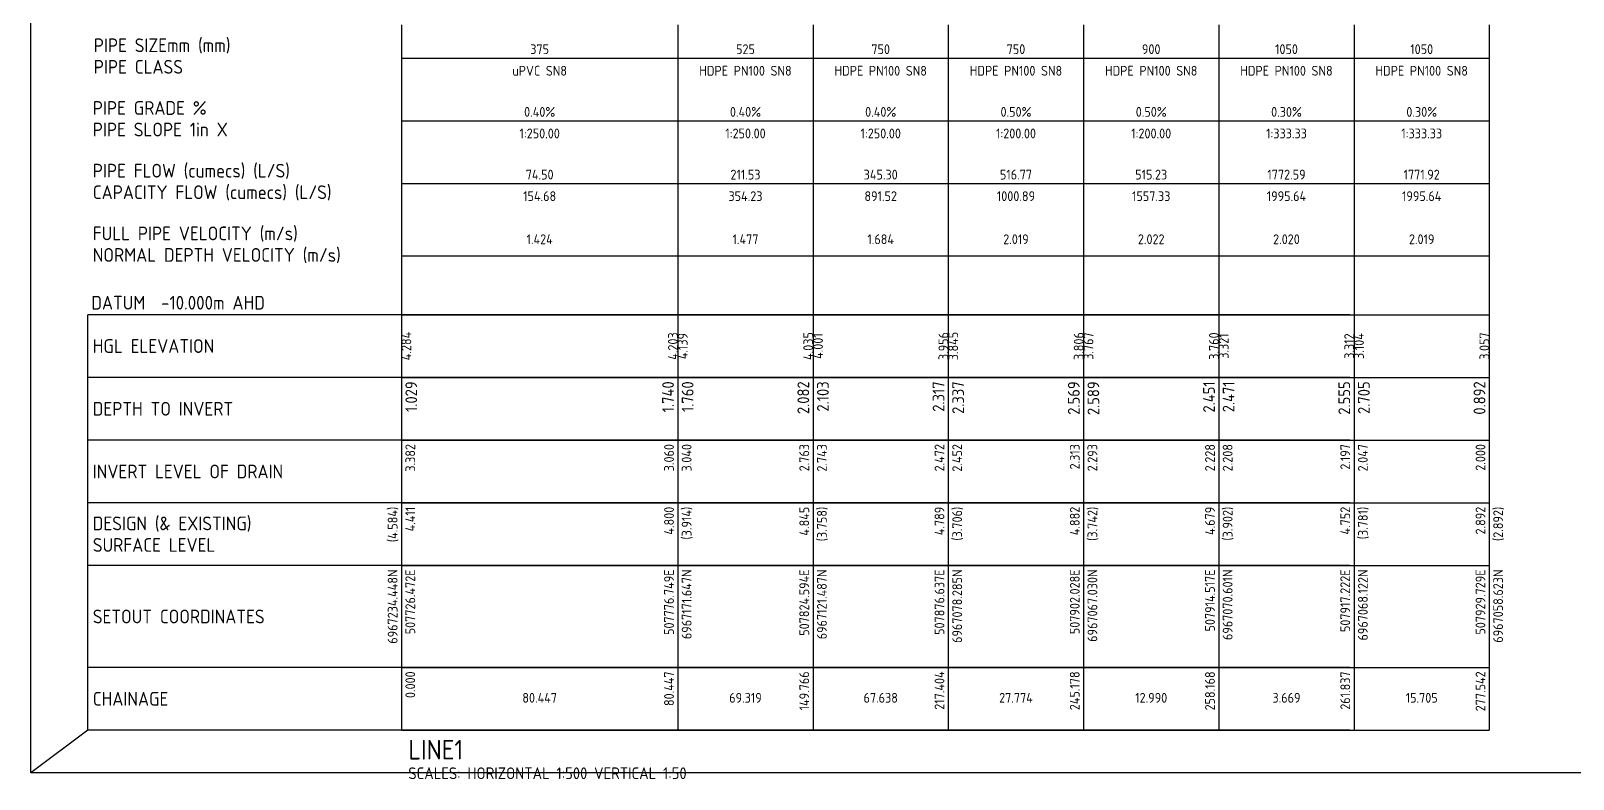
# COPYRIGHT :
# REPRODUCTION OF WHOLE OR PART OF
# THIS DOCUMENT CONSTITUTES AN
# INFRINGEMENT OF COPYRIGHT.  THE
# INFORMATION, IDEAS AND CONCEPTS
# Model space of a CAD drawing. Header units: metres. Extents: x 27 to 1668, y 87 to 577.
# Drawn here: x 27.1 to 420.6, y 87.5 to 278.4 of the extents above; entities that cross this region are included whole.
import ezdxf
from ezdxf.enums import TextEntityAlignment as Align

# ---------------------------------------------------------------- set-up
doc = ezdxf.new("R2010")
doc.units = ezdxf.units.M
for name, color, linetype in [('C_TEXT', 7, 'Continuous'), ('C_TEXT_TABLE', 1, 'Continuous'), ('XREF', 7, 'Continuous')]:
    doc.layers.add(name, color=color, linetype=linetype)
doc.layers.add('VPORTS_FRAMES', color=11, linetype='Continuous', plot=False)
doc.styles.add('ISOCP', font='isocp.shx')
doc.styles.add('ISOCP.shx', font='ISOCP.shx')

# ---------------------------------------------------------------- blocks, each defined once
blk = doc.blocks.new('ARDPIPEARROW')
blk.add_solid([(0, 0), (-3, -0.75), (-3, 0.75), (0, 0)])
blk = doc.blocks.new('XD_SWD LS')
at = {"layer": 'C_TEXT_TABLE'}
for p, q in [((121.66, 280), (121.66, 264)), ((192.17, 280), (192.17, 264)), ((192.17, 280), (192.17, 264)), ((226.68, 280), (226.68, 264)), ((226.68, 280), (226.68, 264)), ((261.18, 280), (261.18, 264)), ((261.18, 280), (261.18, 264)), ((295.69, 280), (295.69, 264)), ((295.69, 280), (295.69, 264)), ((330.19, 280), (330.19, 264)), ((330.19, 280), (330.19, 264)), ((364.7, 280), (364.7, 264)), ((364.7, 280), (364.7, 264)), ((399.2, 280), (399.2, 264)), ((121.66, 271.5), (192.17, 271.5)), ((192.17, 271.5), (226.68, 271.5)), ((226.68, 271.5), (261.18, 271.5)), ((261.18, 271.5), (295.69, 271.5)), ((295.69, 271.5), (330.19, 271.5)), ((330.19, 271.5), (364.7, 271.5)), ((364.7, 271.5), (399.2, 271.5)), ((121.66, 264), (121.66, 248)), ((192.17, 264), (192.17, 248)), ((192.17, 264), (192.17, 248)), ((226.68, 264), (226.68, 248)), ((226.68, 264), (226.68, 248)), ((261.18, 264), (261.18, 248)), ((261.18, 264), (261.18, 248)), ((295.69, 264), (295.69, 248)), ((295.69, 264), (295.69, 248)), ((330.19, 264), (330.19, 248)), ((330.19, 264), (330.19, 248)), ((364.7, 264), (364.7, 248)), ((364.7, 264), (364.7, 248)), ((399.2, 264), (399.2, 248)), ((121.66, 255.5), (192.17, 255.5)), ((192.17, 255.5), (226.68, 255.5)), ((226.68, 255.5), (261.18, 255.5)), ((261.18, 255.5), (295.69, 255.5)), ((295.69, 255.5), (330.19, 255.5)), ((330.19, 255.5), (364.7, 255.5)), ((364.7, 255.5), (399.2, 255.5)), ((121.66, 248), (121.66, 232)), ((192.17, 248), (192.17, 232)), ((192.17, 248), (192.17, 232)), ((226.68, 248), (226.68, 232)), ((226.68, 248), (226.68, 232)), ((261.18, 248), (261.18, 232)), ((261.18, 248), (261.18, 232)), ((295.69, 248), (295.69, 232)), ((295.69, 248), (295.69, 232)), ((330.19, 248), (330.19, 232)), ((330.19, 248), (330.19, 232)), ((364.7, 248), (364.7, 232)), ((364.7, 248), (364.7, 232)), ((399.2, 248), (399.2, 232)), ((121.66, 239.5), (192.17, 239.5)), ((192.17, 239.5), (226.68, 239.5)), ((226.68, 239.5), (261.18, 239.5)), ((261.18, 239.5), (295.69, 239.5)), ((295.69, 239.5), (330.19, 239.5)), ((330.19, 239.5), (364.7, 239.5)), ((364.7, 239.5), (399.2, 239.5)), ((121.66, 232), (121.66, 216)), ((192.17, 232), (192.17, 216)), ((192.17, 232), (192.17, 216)), ((226.68, 232), (226.68, 216)), ((226.68, 232), (226.68, 216)), ((261.18, 232), (261.18, 216)), ((261.18, 232), (261.18, 216)), ((295.69, 232), (295.69, 216)), ((295.69, 232), (295.69, 216)), ((330.19, 232), (330.19, 216)), ((330.19, 232), (330.19, 216)), ((364.7, 232), (364.7, 216)), ((364.7, 232), (364.7, 216)), ((399.2, 232), (399.2, 216)), ((121.66, 221), (192.17, 221)), ((192.17, 221), (226.68, 221)), ((226.68, 221), (261.18, 221)), ((261.18, 221), (295.69, 221)), ((295.69, 221), (330.19, 221)), ((330.19, 221), (364.7, 221)), ((364.7, 221), (399.2, 221)), ((121.66, 216), (121.66, 206)), ((192.17, 216), (192.17, 206)), ((192.17, 216), (192.17, 206)), ((226.68, 216), (226.68, 206)), ((226.68, 216), (226.68, 206)), ((261.18, 216), (261.18, 206)), ((261.18, 216), (261.18, 206)), ((295.69, 216), (295.69, 206)), ((295.69, 216), (295.69, 206)), ((330.19, 216), (330.19, 206)), ((330.19, 216), (330.19, 206)), ((364.7, 216), (364.7, 206)), ((364.7, 216), (364.7, 206)), ((399.2, 216), (399.2, 206)), ((41.66, 100), (41.66, 206)), ((363.61, 206), (41.66, 206)), ((121.66, 206), (41.66, 206)), ((121.66, 206), (192.17, 206)), ((121.66, 206), (121.66, 190)), ((192.17, 206), (192.17, 190)), ((192.17, 206), (226.68, 206)), ((192.17, 206), (192.17, 190)), ((226.68, 206), (226.68, 190)), ((226.68, 206), (261.18, 206)), ((226.68, 206), (226.68, 190)), ((261.18, 206), (261.18, 190)), ((261.18, 206), (295.69, 206)), ((261.18, 206), (261.18, 190)), ((295.69, 206), (295.69, 190)), ((295.69, 206), (330.19, 206)), ((295.69, 206), (295.69, 190)), ((330.19, 206), (330.19, 190)), ((330.19, 206), (364.7, 206)), ((330.19, 206), (330.19, 190)), ((364.7, 206), (364.7, 190)), ((364.7, 206), (399.2, 206)), ((364.7, 206), (364.7, 190)), ((399.2, 206), (399.2, 190)), ((363.61, 190), (41.66, 190)), ((121.66, 190), (41.66, 190)), ((121.66, 190), (41.66, 190)), ((121.66, 190), (192.17, 190)), ((121.66, 190), (121.66, 174)), ((121.66, 190), (192.17, 190)), ((192.17, 190), (192.17, 174)), ((192.17, 190), (226.68, 190)), ((192.17, 190), (192.17, 174)), ((192.17, 190), (226.68, 190)), ((226.68, 190), (226.68, 174)), ((226.68, 190), (261.18, 190)), ((226.68, 190), (226.68, 174)), ((226.68, 190), (261.18, 190)), ((261.18, 190), (261.18, 174)), ((261.18, 190), (295.69, 190)), ((261.18, 190), (261.18, 174)), ((261.18, 190), (295.69, 190)), ((295.69, 190), (295.69, 174)), ((295.69, 190), (330.19, 190)), ((295.69, 190), (295.69, 174)), ((295.69, 190), (330.19, 190)), ((330.19, 190), (330.19, 174)), ((330.19, 190), (364.7, 190)), ((330.19, 190), (330.19, 174)), ((330.19, 190), (364.7, 190)), ((364.7, 190), (364.7, 174)), ((364.7, 190), (399.2, 190)), ((364.7, 190), (364.7, 174)), ((364.7, 190), (399.2, 190)), ((399.2, 190), (399.2, 174)), ((363.61, 174), (41.66, 174)), ((121.66, 174), (41.66, 174)), ((121.66, 174), (41.66, 174)), ((121.66, 174), (192.17, 174)), ((121.66, 174), (121.66, 158)), ((121.66, 174), (192.17, 174)), ((192.17, 174), (192.17, 158)), ((192.17, 174), (226.68, 174)), ((192.17, 174), (192.17, 158)), ((192.17, 174), (226.68, 174)), ((226.68, 174), (226.68, 158)), ((226.68, 174), (261.18, 174)), ((226.68, 174), (226.68, 158)), ((226.68, 174), (261.18, 174)), ((261.18, 174), (261.18, 158)), ((261.18, 174), (295.69, 174)), ((261.18, 174), (261.18, 158)), ((261.18, 174), (295.69, 174)), ((295.69, 174), (295.69, 158)), ((295.69, 174), (330.19, 174)), ((295.69, 174), (295.69, 158)), ((295.69, 174), (330.19, 174)), ((330.19, 174), (330.19, 158)), ((330.19, 174), (364.7, 174)), ((330.19, 174), (330.19, 158)), ((330.19, 174), (364.7, 174)), ((364.7, 174), (364.7, 158)), ((364.7, 174), (399.2, 174)), ((364.7, 174), (364.7, 158)), ((364.7, 174), (399.2, 174)), ((399.2, 174), (399.2, 158)), ((363.61, 158), (41.66, 158)), ((121.66, 158), (41.66, 158)), ((121.66, 158), (41.66, 158)), ((121.66, 158), (192.17, 158)), ((121.66, 158), (121.66, 142)), ((121.66, 158), (192.17, 158)), ((192.17, 158), (192.17, 142)), ((192.17, 158), (226.68, 158)), ((192.17, 158), (192.17, 142)), ((192.17, 158), (226.68, 158)), ((226.68, 158), (226.68, 142)), ((226.68, 158), (261.18, 158)), ((226.68, 158), (226.68, 142)), ((226.68, 158), (261.18, 158)), ((261.18, 158), (261.18, 142)), ((261.18, 158), (295.69, 158)), ((261.18, 158), (261.18, 142)), ((261.18, 158), (295.69, 158)), ((295.69, 158), (295.69, 142)), ((295.69, 158), (330.19, 158)), ((295.69, 158), (295.69, 142)), ((295.69, 158), (330.19, 158)), ((330.19, 158), (330.19, 142)), ((330.19, 158), (364.7, 158)), ((330.19, 158), (330.19, 142)), ((330.19, 158), (364.7, 158)), ((364.7, 158), (364.7, 142)), ((364.7, 158), (399.2, 158)), ((364.7, 158), (364.7, 142)), ((364.7, 158), (399.2, 158)), ((399.2, 158), (399.2, 142)), ((363.61, 142), (41.66, 142)), ((121.66, 142), (41.66, 142)), ((121.66, 142), (41.66, 142)), ((121.66, 142), (192.17, 142)), ((121.66, 142), (121.66, 116)), ((121.66, 142), (192.17, 142)), ((192.17, 142), (192.17, 116)), ((192.17, 142), (226.68, 142)), ((192.17, 142), (192.17, 116)), ((192.17, 142), (226.68, 142)), ((226.68, 142), (226.68, 116)), ((226.68, 142), (261.18, 142)), ((226.68, 142), (226.68, 116)), ((226.68, 142), (261.18, 142)), ((261.18, 142), (261.18, 116)), ((261.18, 142), (295.69, 142)), ((261.18, 142), (261.18, 116)), ((261.18, 142), (295.69, 142)), ((295.69, 142), (295.69, 116)), ((295.69, 142), (330.19, 142)), ((295.69, 142), (295.69, 116)), ((295.69, 142), (330.19, 142)), ((330.19, 142), (330.19, 116)), ((330.19, 142), (364.7, 142)), ((330.19, 142), (330.19, 116)), ((330.19, 142), (364.7, 142)), ((364.7, 142), (364.7, 116)), ((364.7, 142), (399.2, 142)), ((364.7, 142), (364.7, 116)), ((364.7, 142), (399.2, 142)), ((399.2, 142), (399.2, 116)), ((363.61, 116), (41.66, 116)), ((121.66, 116), (41.66, 116)), ((121.66, 116), (121.66, 100)), ((121.66, 116), (121.66, 100)), ((121.66, 116), (121.66, 100)), ((121.66, 116), (121.66, 100)), ((121.66, 116), (121.66, 100)), ((121.66, 116), (121.66, 100)), ((121.66, 116), (121.66, 100)), ((121.66, 116), (192.17, 116)), ((121.66, 116), (121.66, 100)), ((121.66, 116), (192.17, 116)), ((192.17, 116), (192.17, 100)), ((192.17, 116), (192.17, 100)), ((192.17, 116), (192.17, 100)), ((192.17, 116), (192.17, 100)), ((192.17, 116), (192.17, 100)), ((192.17, 116), (226.68, 116)), ((192.17, 116), (192.17, 100)), ((192.17, 116), (226.68, 116)), ((226.68, 116), (226.68, 100)), ((226.68, 116), (226.68, 100)), ((226.68, 116), (226.68, 100)), ((226.68, 116), (226.68, 100)), ((226.68, 116), (226.68, 100)), ((226.68, 116), (261.18, 116)), ((226.68, 116), (226.68, 100)), ((226.68, 116), (261.18, 116)), ((261.18, 116), (261.18, 100)), ((261.18, 116), (261.18, 100)), ((261.18, 116), (261.18, 100)), ((261.18, 116), (261.18, 100)), ((261.18, 116), (261.18, 100)), ((261.18, 116), (295.69, 116)), ((261.18, 116), (261.18, 100)), ((261.18, 116), (295.69, 116)), ((295.69, 116), (295.69, 100)), ((295.69, 116), (295.69, 100)), ((295.69, 116), (295.69, 100)), ((295.69, 116), (295.69, 100)), ((295.69, 116), (295.69, 100)), ((295.69, 116), (330.19, 116)), ((295.69, 116), (295.69, 100)), ((295.69, 116), (330.19, 116)), ((330.19, 116), (330.19, 100)), ((330.19, 116), (330.19, 100)), ((330.19, 116), (330.19, 100)), ((330.19, 116), (330.19, 100)), ((330.19, 116), (330.19, 100)), ((330.19, 116), (364.7, 116)), ((330.19, 116), (330.19, 100)), ((330.19, 116), (364.7, 116)), ((364.7, 116), (364.7, 100)), ((364.7, 116), (364.7, 100)), ((364.7, 116), (364.7, 100)), ((364.7, 116), (364.7, 100)), ((364.7, 116), (364.7, 100)), ((364.7, 116), (399.2, 116)), ((364.7, 116), (364.7, 100)), ((364.7, 116), (399.2, 116)), ((399.2, 116), (399.2, 100)), ((399.2, 116), (399.2, 100)), ((399.2, 116), (399.2, 100)), ((363.61, 100), (41.66, 100)), ((121.66, 100), (41.66, 100)), ((121.66, 100), (186.21, 100)), ((121.66, 100), (186.21, 100)), ((121.66, 100), (192.21, 100)), ((121.66, 100), (192.17, 100)), ((121.66, 100), (192.17, 100)), ((121.66, 100), (192.17, 100)), ((192.17, 100), (226.68, 100)), ((192.17, 100), (226.68, 100)), ((192.17, 100), (226.68, 100)), ((226.68, 100), (261.18, 100)), ((226.68, 100), (261.18, 100)), ((226.68, 100), (261.18, 100)), ((261.18, 100), (295.69, 100)), ((261.18, 100), (295.69, 100)), ((261.18, 100), (295.69, 100)), ((295.69, 100), (330.19, 100)), ((295.69, 100), (330.19, 100)), ((295.69, 100), (330.19, 100)), ((330.19, 100), (364.7, 100)), ((330.19, 100), (364.7, 100)), ((330.19, 100), (364.7, 100)), ((364.7, 100), (399.2, 100)), ((364.7, 100), (399.2, 100)), ((364.7, 100), (399.2, 100))]:
    blk.add_line(p, q, dxfattribs=at)
at = {"layer": 'C_TEXT_TABLE', "xscale": -1}
for p in [(121.66, 271.5), (192.17, 271.5), (226.68, 271.5), (261.18, 271.5), (295.69, 271.5), (330.19, 271.5), (364.7, 271.5), (121.66, 255.5), (192.17, 255.5), (226.68, 255.5), (261.18, 255.5), (295.69, 255.5), (330.19, 255.5), (364.7, 255.5), (121.66, 239.5), (192.17, 239.5), (226.68, 239.5), (261.18, 239.5), (295.69, 239.5), (330.19, 239.5), (364.7, 239.5), (121.66, 221), (192.17, 221), (226.68, 221), (261.18, 221), (295.69, 221), (330.19, 221), (364.7, 221)]:
    blk.add_blockref('ARDPIPEARROW', p, dxfattribs=at)
at = {"layer": 'C_TEXT_TABLE'}
for p in [(192.17, 271.5), (226.68, 271.5), (261.18, 271.5), (295.69, 271.5), (330.19, 271.5), (364.7, 271.5), (399.2, 271.5), (192.17, 255.5), (226.68, 255.5), (261.18, 255.5), (295.69, 255.5), (330.19, 255.5), (364.7, 255.5), (399.2, 255.5), (192.17, 239.5), (226.68, 239.5), (261.18, 239.5), (295.69, 239.5), (330.19, 239.5), (364.7, 239.5), (399.2, 239.5), (192.17, 221), (226.68, 221), (261.18, 221), (295.69, 221), (330.19, 221), (364.7, 221), (399.2, 221)]:
    blk.add_blockref('ARDPIPEARROW', p, dxfattribs=at)
at = {"style": 'ISOCP'}
blk.add_text('LINE1', height=5, dxfattribs=at).set_placement((123.4, 92.5))
at = {"layer": 'C_TEXT'}
for s, height, style, p in [('PIPE SIZEmm (mm)', 3.5, 'ISOCP', (43.16, 273)), ('PIPE CLASS', 3.5, 'ISOCP', (43.16, 267.5)), ('PIPE GRADE %', 3.5, 'ISOCP', (42.91, 257)), ('PIPE SLOPE 1in X', 3.5, 'ISOCP', (42.91, 251.5)), ('PIPE FLOW (cumecs) (L/S)', 3.5, 'ISOCP', (42.91, 241)), ('CAPACITY FLOW (cumecs) (L/S)', 3.5, 'ISOCP', (42.91, 235.5)), ('FULL PIPE VELOCITY (m/s)', 3.5, 'ISOCP', (42.91, 225)), ('NORMAL DEPTH VELOCITY (m/s)', 3.5, 'ISOCP', (42.91, 219.5)), ('DATUM  -10.000m AHD', 3.5, 'ISOCP.shx', (42.54, 207.31)), ('HGL ELEVATION', 3.5, 'ISOCP', (42.91, 196.25)), ('DEPTH TO INVERT', 3.5, 'ISOCP', (42.91, 180.25)), ('INVERT LEVEL OF DRAIN', 3.5, 'ISOCP', (42.91, 164.25)), ('DESIGN (& EXISTING)', 3.5, 'ISOCP', (42.91, 151)), ('SURFACE LEVEL', 3.5, 'ISOCP', (42.91, 145.5)), ('SETOUT COORDINATES', 3.5, 'ISOCP', (42.91, 127.25)), ('CHAINAGE', 3.5, 'ISOCP', (42.91, 106.25)), ('SCALES: HORIZONTAL 1:500 VERTICAL 1:50', 3, 'ISOCP', (123.4, 87.5))]:
    blk.add_text(s, height=height, dxfattribs=dict(at, style=style)).set_placement(p)
at = {"layer": 'C_TEXT', "style": 'ISOCP'}
for s, p in [('375', (156.92, 272.5)), ('525', (209.43, 272.5)), ('750', (243.93, 272.5)), ('750', (278.44, 272.5)), ('900', (312.94, 272.5)), ('1050', (347.45, 272.5)), ('1050', (381.95, 272.5)), ('uPVC SN8', (156.92, 267)), ('HDPE PN100 SN8', (209.43, 267)), ('HDPE PN100 SN8', (243.93, 267)), ('HDPE PN100 SN8', (278.44, 267)), ('HDPE PN100 SN8', (312.94, 267)), ('HDPE PN100 SN8', (347.45, 267)), ('HDPE PN100 SN8', (381.95, 267)), ('0.40%', (156.92, 256.5)), ('0.40%', (209.43, 256.5)), ('0.40%', (243.93, 256.5)), ('0.50%', (278.44, 256.5)), ('0.50%', (312.94, 256.5)), ('0.30%', (347.45, 256.5)), ('0.30%', (381.95, 256.5)), ('1:250.00', (156.92, 251)), ('1:250.00', (209.43, 251)), ('1:250.00', (243.93, 251)), ('1:200.00', (278.44, 251)), ('1:200.00', (312.94, 251)), ('1:333.33', (347.45, 251)), ('1:333.33', (381.95, 251)), ('74.50', (156.92, 240.5)), ('211.53', (209.43, 240.5)), ('345.30', (243.93, 240.5)), ('516.77', (278.44, 240.5)), ('515.23', (312.94, 240.5)), ('1772.59', (347.45, 240.5)), ('1771.92', (381.95, 240.5)), ('154.68', (156.92, 235)), ('354.23', (209.43, 235)), ('891.52', (243.93, 235)), ('1000.89', (278.44, 235)), ('1557.33', (312.94, 235)), ('1995.64', (347.45, 235)), ('1995.64', (381.95, 235)), ('1.424', (156.92, 224)), ('1.477', (209.43, 224)), ('1.684', (243.93, 224)), ('2.019', (278.44, 224)), ('2.022', (312.94, 224)), ('2.020', (347.45, 224)), ('2.019', (381.95, 224)), ('80.447', (156.92, 107)), ('69.319', (209.43, 107)), ('67.638', (243.93, 107)), ('27.774', (278.44, 107)), ('12.990', (312.94, 107)), ('3.669', (347.45, 107)), ('15.705', (381.95, 107))]:
    blk.add_text(s, height=2.5, dxfattribs=at).set_placement(p, align=Align.CENTER)
for s, p in [('4.284', (124.16, 198)), ('4.203', (192.17, 198)), ('4.139', (194.67, 198)), ('4.035', (226.68, 198)), ('4.001', (229.18, 198)), ('3.956', (261.18, 198)), ('3.845', (263.68, 198)), ('3.806', (295.69, 198)), ('3.767', (298.19, 198)), ('3.760', (330.19, 198)), ('3.321', (332.69, 198)), ('3.312', (364.7, 198)), ('3.104', (367.2, 198)), ('3.057', (399.2, 198))]:
    blk.add_text(s, height=2.5, rotation=90, dxfattribs=at).set_placement(p, align=Align.CENTER)
for s, height, p in [('1.029', 3, (125.66, 189)), ('1.740', 3, (191.17, 189)), ('1.760', 3, (196.17, 189)), ('2.082', 3, (225.68, 189)), ('2.103', 3, (230.68, 189)), ('2.317', 3, (260.18, 189)), ('2.337', 3, (265.18, 189)), ('2.569', 3, (294.69, 189)), ('2.589', 3, (299.69, 189)), ('2.451', 3, (329.19, 189)), ('2.471', 3, (334.19, 189)), ('2.555', 3, (363.7, 189)), ('2.705', 3, (368.7, 189)), ('0.892', 3, (398.2, 189)), ('3.382', 2.5, (125.16, 173)), ('3.060', 2.5, (191.17, 173)), ('3.040', 2.5, (195.67, 173)), ('2.763', 2.5, (225.68, 173)), ('2.743', 2.5, (230.18, 173)), ('2.472', 2.5, (260.18, 173)), ('2.452', 2.5, (264.68, 173)), ('2.313', 2.5, (294.69, 173)), ('2.293', 2.5, (299.19, 173)), ('2.228', 2.5, (329.19, 173)), ('2.208', 2.5, (333.69, 173)), ('2.197', 2.5, (363.7, 173)), ('2.047', 2.5, (368.2, 173)), ('2.000', 2.5, (398.2, 173)), ('(4.584)', 2.5, (120.66, 157)), ('4.411', 2.5, (125.16, 157)), ('4.800', 2.5, (191.17, 157)), ('(3.914)', 2.5, (195.67, 157)), ('4.845', 2.5, (225.68, 157)), ('(3.758)', 2.5, (230.18, 157)), ('4.789', 2.5, (260.18, 157)), ('(3.706)', 2.5, (264.68, 157)), ('4.882', 2.5, (294.69, 157)), ('(3.742)', 2.5, (299.19, 157)), ('4.679', 2.5, (329.19, 157)), ('(3.902)', 2.5, (333.69, 157)), ('4.752', 2.5, (363.7, 157)), ('(3.781)', 2.5, (368.2, 157)), ('2.892', 2.5, (398.2, 157)), ('(2.892)', 2.5, (402.7, 157)), ('6967234.448N', 2.5, (120.66, 141)), ('507726.472E', 2.5, (125.16, 141)), ('507776.749E', 2.5, (191.17, 141)), ('6967171.647N', 2.5, (195.67, 141)), ('507824.594E', 2.5, (225.68, 141)), ('6967121.487N', 2.5, (230.18, 141)), ('507876.637E', 2.5, (260.18, 141)), ('6967078.285N', 2.5, (264.68, 141)), ('507902.028E', 2.5, (294.69, 141)), ('6967067.030N', 2.5, (299.19, 141)), ('507914.517E', 2.5, (329.19, 141)), ('6967070.601N', 2.5, (333.69, 141)), ('507917.222E', 2.5, (363.7, 141)), ('6967068.122N', 2.5, (368.2, 141)), ('507929.729E', 2.5, (398.2, 141)), ('6967058.623N', 2.5, (402.7, 141)), ('0.000', 2.5, (125.16, 115)), ('80.447', 2.5, (191.17, 115)), ('149.766', 2.5, (225.68, 115)), ('217.404', 2.5, (260.18, 115)), ('245.178', 2.5, (294.69, 115)), ('258.168', 2.5, (329.19, 115)), ('261.837', 2.5, (363.7, 115)), ('277.542', 2.5, (398.2, 115))]:
    blk.add_text(s, height=height, rotation=90, dxfattribs=at).set_placement(p, align=Align.RIGHT)

msp = doc.modelspace()

# ---------------------------------------------------------------- block references
at = {"layer": 'XREF'}
msp.add_blockref('XD_SWD LS', (0, 0), dxfattribs=at)

# ---------------------------------------------------------------- next in the draw order: linework, layer by layer
at = {"layer": 'VPORTS_FRAMES'}
msp.add_lwpolyline([(27.11, 576.52), (798.11, 576.52), (798.11, 89.14), (27.11, 89.14)], close=True, dxfattribs=at)
msp.add_lwpolyline([(41.66, 100), (27.11, 89.14)], dxfattribs=at)

doc.saveas('drawing.dxf')
